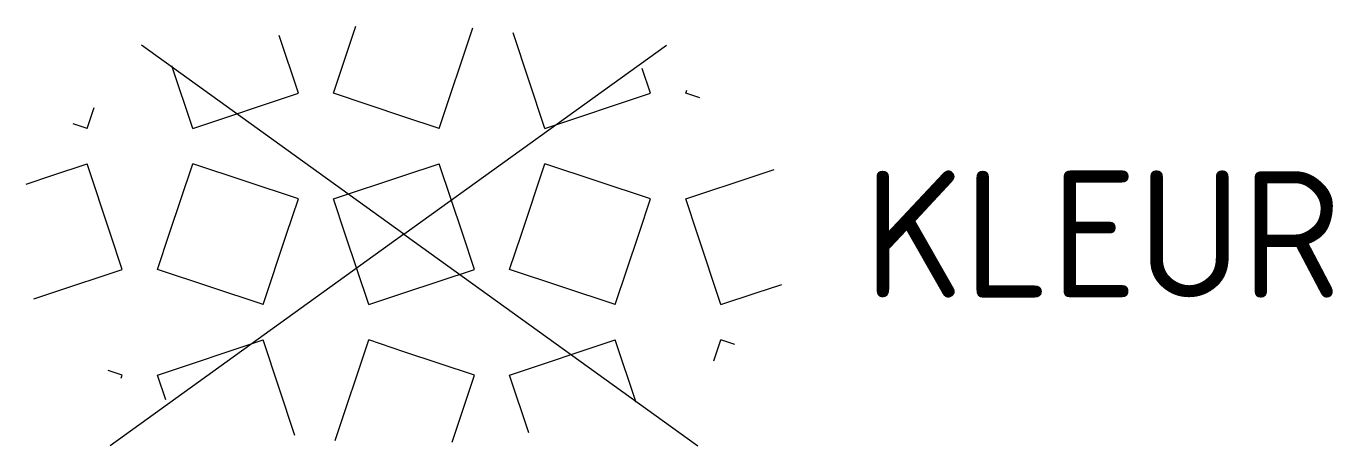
# Model space of a CAD drawing. Extents: x -5.4 to 13.2, y -3 to 3.
import ezdxf
from ezdxf.enums import TextEntityAlignment as Align

# ---------------------------------------------------------------- set-up
doc = ezdxf.new("R2010")
doc.units = 0
doc.styles.add('NLCS-ISO', font='NLCS-ISO.ttf')

msp = doc.modelspace()

# ---------------------------------------------------------------- linework, layer by layer
for p, q in [((-1.5, 2), (-1.773, 2.818)), ((-1, 2), (-0.683, 2.952)), ((0.5, 1.5), (0.976, 2.928)), ((2, 1.5), (1.548, 2.856)), ((0, 0), (-3.728, 2.684)), ((0, 0), (3.728, 2.684)), ((-3, 1.5), (-3.296, 2.388)), ((3.5, 2), (3.383, 2.35)), ((4, 2), (4.015, 2.044)), ((-3, 1.5), (-1.5, 2)), ((0, 1.667), (-1, 2)), ((2, 1.5), (3.5, 2)), ((4.198, 1.934), (4, 2)), ((-4.5, 1.5), (-4.4, 1.799)), ((-4.5, 1.5), (-4.698, 1.566)), ((0.5, 1.5), (0, 1.667)), ((-5, 0.833), (-4.5, 1)), ((-4.167, 0), (-4.5, 1)), ((-3.333, 0), (-3, 1)), ((-1.5, 0.5), (-3, 1)), ((0, 0.833), (0.5, 1)), ((0.833, 0), (0.5, 1)), ((1.667, 0), (2, 1)), ((3.5, 0.5), (2, 1)), ((-5.364, 0.712), (-5, 0.833)), ((-1, 0.5), (0, 0.833)), ((4, 0.5), (5, 0.833)), ((5, 0.833), (5.255, 0.918)), ((-1.667, 0), (-1.5, 0.5)), ((-0.833, 0), (-1, 0.5)), ((3.333, 0), (3.5, 0.5)), ((4.167, 0), (4, 0.5)), ((0, 0), (-4.172, -3.003)), ((-4, -0.5), (-4.167, 0)), ((-3.5, -0.5), (-3.333, 0)), ((-2, -1), (-1.667, 0)), ((-0.5, -1), (-0.833, 0)), ((0, 0), (4.172, -3.003)), ((1, -0.5), (0.833, 0)), ((1.5, -0.5), (1.667, 0)), ((3, -1), (3.333, 0)), ((4.5, -1), (4.167, 0)), ((-5, -0.833), (-4, -0.5)), ((-2, -1), (-3.5, -0.5)), ((0, -0.833), (1, -0.5)), ((3, -1), (1.5, -0.5)), ((5, -0.833), (5.364, -0.712)), ((-5.255, -0.918), (-5, -0.833)), ((-0.5, -1), (0, -0.833)), ((4.5, -1), (5, -0.833)), ((-3.5, -2), (-2, -1.5)), ((-1.548, -2.856), (-2, -1.5)), ((-0.976, -2.928), (-0.5, -1.5)), ((0, -1.667), (-0.5, -1.5)), ((1, -2), (0, -1.667)), ((1.5, -2), (3, -1.5)), ((3.296, -2.388), (3, -1.5)), ((4.4, -1.799), (4.5, -1.5)), ((4.698, -1.566), (4.5, -1.5)), ((-4, -2), (-4.198, -1.934)), ((-4.015, -2.044), (-4, -2)), ((-3.383, -2.352), (-3.5, -2)), ((0.683, -2.952), (1, -2)), ((1.773, -2.818), (1.5, -2))]:
    msp.add_line(p, q)

# ---------------------------------------------------------------- texts
at = {"style": 'NLCS-ISO'}
msp.add_attdef('KLEUR', text='', height=1.8, dxfattribs=at).set_placement((6.525, 0), align=Align.MIDDLE_LEFT)

doc.saveas('drawing.dxf')
